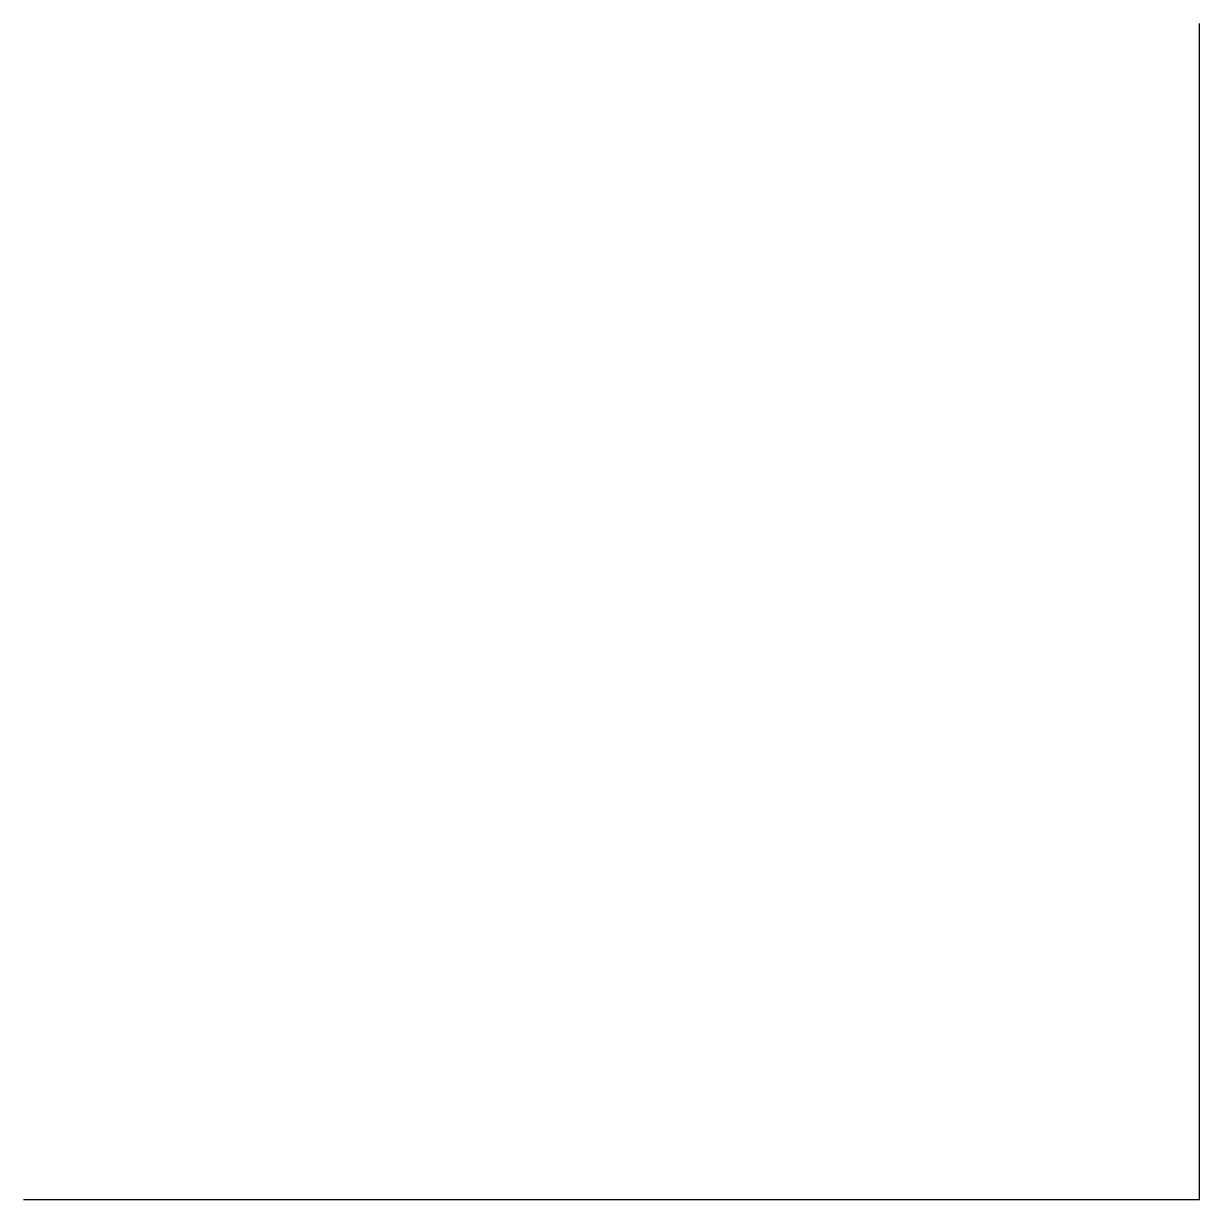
# Model space of a CAD drawing. Header units: millimetres. Extents: x 0 to 10, y 0 to 10.
import ezdxf

# ---------------------------------------------------------------- set-up
doc = ezdxf.new("R2010")
doc.units = ezdxf.units.MM

msp = doc.modelspace()

# ---------------------------------------------------------------- linework, layer by layer
for p, q in [((10, 0, 5), (10, 10, 5)), ((0, 0), (10, 0))]:
    msp.add_line(p, q)

doc.saveas('drawing.dxf')
